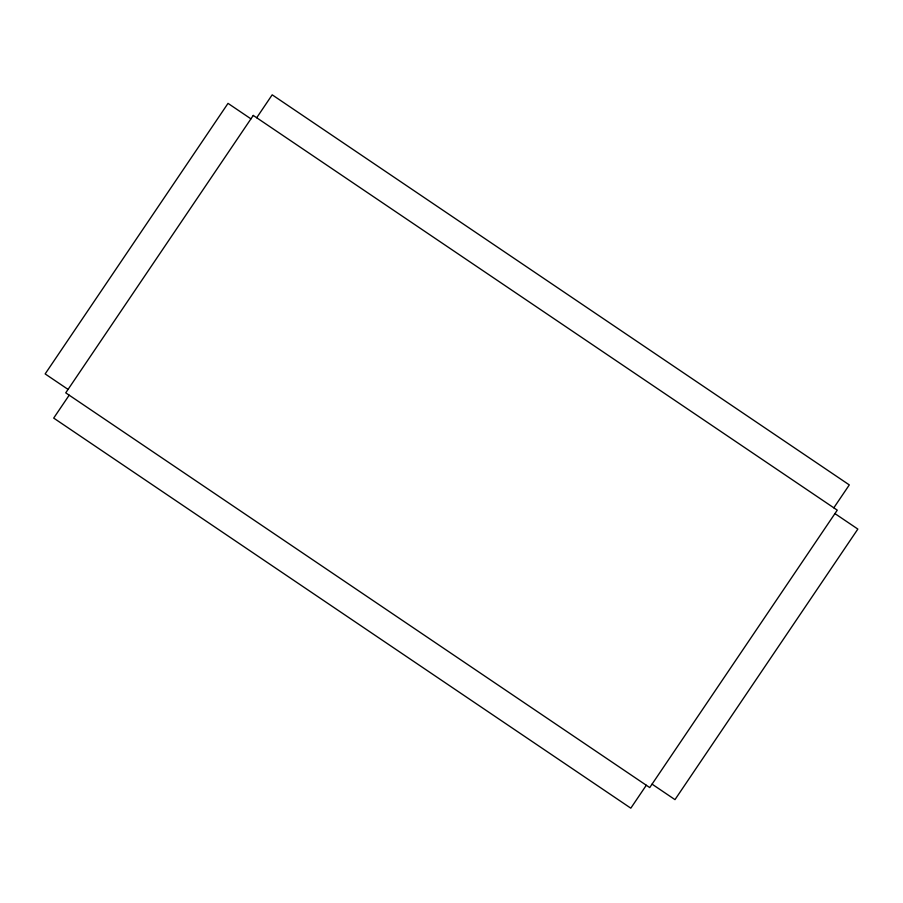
<?xml version="1.0" encoding="UTF-8"?>
<svg xmlns="http://www.w3.org/2000/svg" width="903" height="903" viewBox="0 0 903 903"><rect width="100%" height="100%" fill="white"/><g stroke="black" fill="none" stroke-linecap="round" stroke-linejoin="round"><path stroke-width="1.35" d="M69.181 395.175L53.695 418.089L630.813 808.174L646.311 785.249M256.689 117.751L272.187 94.826L849.305 484.911L833.819 507.825M250.932 118.857L228.019 103.371L45.15 373.921L68.064 389.407M834.936 513.593L857.85 529.079L674.981 799.629L652.068 784.143M253.258 115.426L65.738 392.85L649.742 787.574L837.262 510.15L253.258 115.426"/></g></svg>
